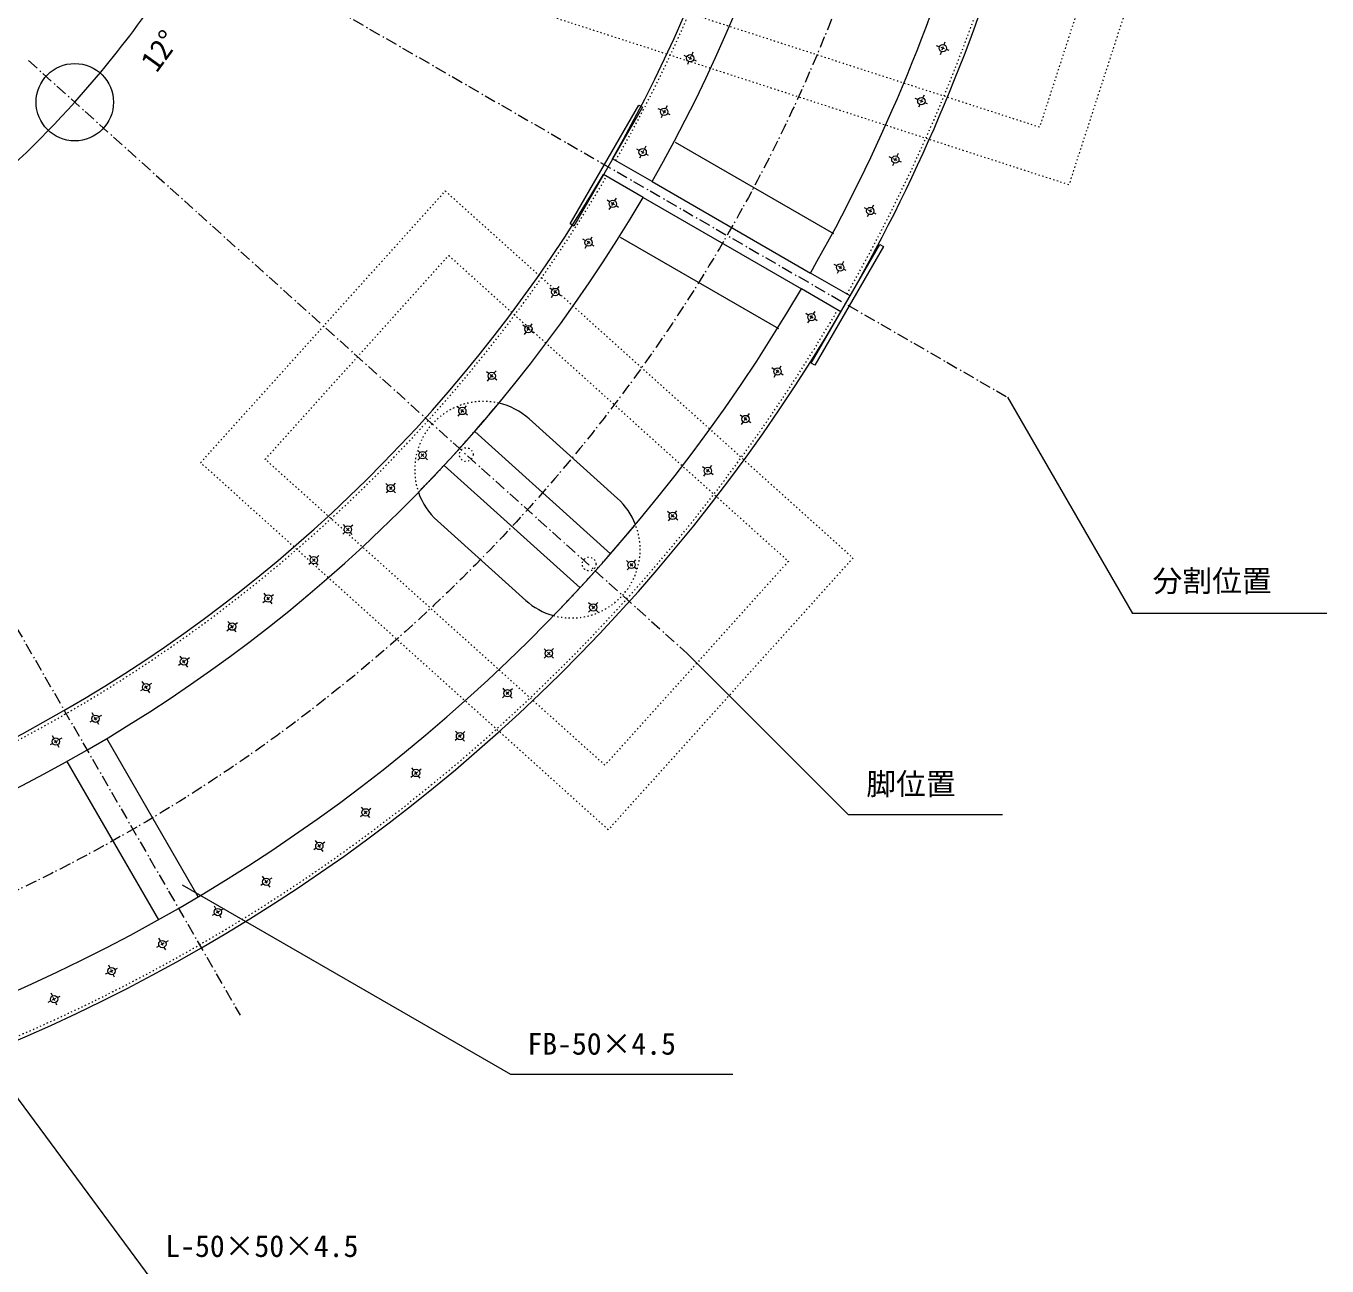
# Model space of a CAD drawing. Units: millimetres, scale not verified. Extents: x -3900 to 3900, y -2750 to 2750.
# Drawn here: x -678 to 745, y -1712 to -356 of the extents above; entities that cross this region are included whole.
import ezdxf
from ezdxf.enums import TextEntityAlignment as Align

# ---------------------------------------------------------------- set-up
doc = ezdxf.new("R2010")
doc.units = ezdxf.units.MM
doc.header["$LTSCALE"] = 20
doc.linetypes.add('USER5', pattern=[0.208282, 0.069427, -0.138855])
doc.linetypes.add('USER6', pattern=[1.041641, 0.625, -0.208282, 0.069427, -0.138931])
doc.layers.add('0-1_IMPORTED', color=30, linetype='Continuous', lineweight=18)
doc.styles.add('ＭＳ ゴシック', font='')
doc.styles.get('ＭＳ ゴシック').set_extended_font_data('MS Gothic')

msp = doc.modelspace()

# ---------------------------------------------------------------- linework, layer by layer
at = {"layer": '0-1_IMPORTED', "color": 1, "linetype": 'USER6'}
for p, q in [((-843.24, -46.65), (395.75, -761.98)), ((-674.94, -393.72), (45.22, -1042.15)), ((-928.04, -598.67), (-443.5, -1437.91))]:
    msp.add_line(p, q, dxfattribs=at)
at = {"layer": '0-1_IMPORTED'}
for p, q in [((320.9, -378.53), (318.07, -377.49)), ((322.4, -386.86), (323.44, -384.03)), ((326.8, -380.7), (323.04, -379.32)), ((324.23, -381.89), (325.61, -378.13)), ((326.4, -375.99), (327.44, -373.16)), ((331.77, -382.53), (328.94, -381.49)), ((44.78, -389.4), (42.02, -388.17)), ((46.95, -395.06), (45.72, -397.81)), ((50.52, -391.96), (46.87, -390.33)), ((49.51, -389.32), (47.88, -392.97)), ((51.66, -384.47), (50.44, -387.23)), ((55.36, -394.11), (52.61, -392.89)), ((297.57, -436.27), (294.81, -435.04)), ((303.31, -438.82), (299.66, -437.2)), ((302.3, -436.18), (300.67, -439.84)), ((304.45, -431.34), (303.23, -434.1)), ((308.15, -440.98), (305.4, -439.75)), ((16.37, -447.65), (13.7, -446.25)), ((18.16, -453.44), (16.75, -456.11)), ((21.93, -450.59), (18.39, -448.72)), ((21.09, -447.88), (19.23, -451.42)), ((23.57, -443.2), (22.16, -445.86)), ((26.62, -453.06), (23.95, -451.65)), ((299.74, -441.93), (298.51, -444.68)), ((32.06, -482.73), (205.28, -582.72)), ((-7.15, -491.89), (-9.82, -490.48)), ((-5.36, -497.68), (-6.77, -500.35)), ((-1.59, -494.82), (-5.13, -492.96)), ((-2.43, -492.12), (-4.3, -495.66)), ((0.05, -487.43), (-1.36, -490.1)), ((3.1, -497.3), (0.43, -495.89)), ((275.98, -495.29), (274.76, -498.04)), ((7.09, -526.04), (-36.24, -501.03)), ((269.1, -500.22), (266.34, -498.99)), ((271.27, -505.88), (270.04, -508.63)), ((274.84, -502.77), (271.19, -501.15)), ((273.83, -500.13), (272.2, -503.79)), ((279.68, -504.93), (276.93, -503.7)), ((-2.91, -543.36), (-46.23, -518.35)), ((7.06, -526.03), (180.28, -626.02)), ((-39.6, -548.08), (-42.15, -546.49)), ((-39.83, -556.55), (-38.23, -553.99)), ((-34.26, -551.42), (-37.66, -549.3)), ((-37.02, -552.05), (-34.9, -548.66)), ((-33.69, -546.72), (-32.09, -544.16)), ((-29.77, -554.23), (-32.33, -552.63)), ((-2.93, -543.34), (170.27, -643.35)), ((241.8, -556.19), (239.13, -554.78)), ((249, -551.73), (247.59, -554.4)), ((243.59, -561.98), (242.18, -564.65)), ((247.36, -559.12), (243.82, -557.26)), ((246.53, -556.42), (244.66, -559.96)), ((252.05, -561.6), (249.38, -560.19)), ((-66.09, -590.49), (-68.65, -588.89)), ((-66.33, -598.95), (-64.73, -596.39)), ((-60.76, -593.82), (-64.15, -591.7)), ((-63.52, -594.45), (-61.4, -591.06)), ((-60.18, -589.12), (-58.59, -586.57)), ((-56.26, -596.63), (-58.82, -595.03)), ((-27.93, -586.64), (145.27, -686.65)), ((223.58, -651.03), (180.27, -626.03)), ((208.94, -618), (206.27, -616.59)), ((210.73, -623.79), (209.32, -626.45)), ((214.5, -620.93), (210.96, -619.06)), ((213.66, -618.23), (211.8, -621.77)), ((216.14, -613.54), (214.73, -616.21)), ((219.19, -623.4), (216.52, -622)), ((-102.37, -644.28), (-104.81, -642.5)), ((-103.22, -652.7), (-101.44, -650.27)), ((-97.3, -647.99), (-100.53, -645.63)), ((-100.09, -648.43), (-97.73, -645.2)), ((-96.38, -643.35), (-94.6, -640.92)), ((-93.02, -651.12), (-95.45, -649.34)), ((213.58, -668.35), (170.27, -643.35)), ((183.62, -670.72), (185.22, -668.16)), ((-125.83, -683.88), (-124.05, -681.45)), ((177.72, -672.08), (175.16, -670.48)), ((177.48, -680.55), (179.08, -677.99)), ((183.05, -675.41), (179.66, -673.29)), ((180.29, -676.05), (182.41, -672.66)), ((187.54, -678.22), (184.99, -676.62)), ((-131.82, -684.81), (-134.26, -683.03)), ((-132.67, -693.24), (-130.89, -690.8)), ((-126.75, -688.52), (-129.98, -686.16)), ((-129.54, -688.96), (-127.18, -685.73)), ((-122.47, -691.65), (-124.9, -689.87)), ((-171.73, -735.89), (-174.04, -733.95)), ((-166.91, -739.93), (-169.97, -737.35)), ((-169.73, -740.17), (-167.16, -737.11)), ((-165.69, -735.36), (-163.75, -733.05)), ((140.62, -731.45), (138.07, -729.85)), ((140.39, -739.91), (141.99, -737.35)), ((145.95, -734.78), (142.56, -732.66)), ((143.2, -735.41), (145.32, -732.02)), ((146.53, -730.08), (148.13, -727.53)), ((150.45, -737.59), (147.89, -735.99)), ((-173.14, -744.23), (-171.2, -741.92)), ((-162.85, -743.33), (-165.16, -741.4)), ((-160.77, -768.36), (-160.77, -768.36)), ((-203.87, -774.19), (-206.18, -772.25)), ((-205.28, -782.54), (-203.34, -780.23)), ((-199.05, -778.23), (-202.11, -775.66)), ((-201.87, -778.47), (-199.3, -775.41)), ((-197.83, -773.66), (-195.89, -771.35)), ((-194.99, -781.64), (-197.3, -779.7)), ((105.7, -783.22), (103.26, -781.44)), ((111.69, -782.29), (113.47, -779.85)), ((104.85, -791.64), (106.63, -789.21)), ((110.77, -786.93), (107.54, -784.57)), ((107.98, -787.36), (110.34, -784.13)), ((115.05, -790.06), (112.62, -788.28)), ((-38.37, -933.24), (-187, -799.42)), ((-247.23, -822.35), (-249.41, -820.27)), ((-242.69, -826.71), (-245.58, -823.94)), ((-242.75, -823.88), (-245.52, -826.76)), ((-239.08, -820.05), (-241.17, -822.23)), ((-247.11, -828.41), (-249.19, -830.59)), ((-238.87, -830.38), (-241.05, -828.29)), ((-71.83, -970.4), (-220.46, -836.57)), ((64.55, -839.85), (62.12, -838.07)), ((70.54, -838.92), (72.32, -836.48)), ((63.7, -848.27), (65.48, -845.84)), ((69.63, -843.56), (66.4, -841.2)), ((66.83, -843.99), (69.19, -840.76)), ((73.91, -846.69), (71.47, -844.91)), ((-282.03, -858.39), (-284.21, -856.31)), ((-281.91, -864.45), (-284, -866.63)), ((-277.5, -862.75), (-280.38, -859.98)), ((-277.56, -859.92), (-280.33, -862.8)), ((-273.88, -856.09), (-275.97, -858.27)), ((-273.67, -866.42), (-275.85, -864.33)), ((26.21, -888.92), (23.9, -886.98)), ((24.8, -897.27), (26.74, -894.96)), ((31.03, -892.96), (27.97, -890.39)), ((28.21, -893.21), (30.78, -890.14)), ((32.25, -888.39), (34.19, -886.08)), ((35.09, -896.37), (32.78, -894.43)), ((-329.02, -909.52), (-331.27, -911.54)), ((-328.71, -903.47), (-330.73, -901.23)), ((-324.35, -905.31), (-327.33, -907.99)), ((-324.5, -908.14), (-327.18, -905.17)), ((-320.95, -912.08), (-322.97, -909.84)), ((-320.41, -901.77), (-322.66, -903.78)), ((-227.91, -897.15), (-131.3, -984.14)), ((-365.86, -936.93), (-367.88, -934.68)), ((-361.51, -938.77), (-364.48, -941.45)), ((-361.66, -941.6), (-364.34, -938.62)), ((-357.57, -935.22), (-359.81, -937.24)), ((-366.18, -942.98), (-368.42, -945)), ((-358.11, -945.54), (-360.13, -943.29)), ((-18.78, -942.54), (-21.09, -940.6)), ((-20.19, -950.89), (-18.25, -948.58)), ((-13.97, -946.58), (-17.03, -944.01)), ((-16.78, -946.83), (-14.21, -943.77)), ((-12.74, -942.02), (-10.8, -939.71)), ((-9.9, -949.99), (-12.21, -948.05)), ((-415.57, -978.63), (-417.42, -976.25)), ((-414.52, -983.25), (-411.36, -980.79)), ((-411.72, -983.6), (-414.17, -980.44)), ((-409.56, -979.39), (-407.17, -977.54)), ((-418.71, -986.5), (-416.33, -984.65)), ((-408.46, -987.79), (-410.31, -985.4)), ((-60.45, -988.82), (-62.62, -986.73)), ((-60.32, -994.88), (-62.41, -997.06)), ((-55.91, -993.18), (-58.8, -990.41)), ((-55.97, -990.35), (-58.74, -993.23)), ((-52.3, -986.52), (-54.39, -988.7)), ((-52.09, -996.85), (-54.26, -994.76)), ((-455.05, -1009.48), (-456.9, -1007.1)), ((-449.04, -1010.24), (-446.66, -1008.39)), ((-458.19, -1017.34), (-455.81, -1015.49)), ((-454, -1014.09), (-450.84, -1011.64)), ((-451.2, -1014.45), (-453.65, -1011.29)), ((-447.95, -1018.63), (-449.79, -1016.25)), ((-109.07, -1039.18), (-111.25, -1037.09)), ((-100.92, -1036.88), (-103.01, -1039.05)), ((-507.49, -1047.57), (-509.17, -1045.07)), ((-503.43, -1050.01), (-506.75, -1052.25)), ((-503.97, -1052.78), (-506.21, -1049.47)), ((-499.04, -1047.04), (-501.54, -1048.73)), ((-108.95, -1045.24), (-111.04, -1047.41)), ((-104.54, -1043.53), (-107.42, -1040.76)), ((-104.59, -1040.7), (-107.36, -1043.59)), ((-100.71, -1047.2), (-102.89, -1045.11)), ((-508.64, -1053.52), (-511.14, -1055.21)), ((-501, -1057.18), (-502.69, -1054.68)), ((-548.94, -1075.53), (-550.62, -1073.03)), ((-544.88, -1077.97), (-548.2, -1080.21)), ((-545.42, -1080.74), (-547.66, -1077.43)), ((-540.49, -1075), (-542.99, -1076.69)), ((-153.99, -1082.56), (-156.01, -1080.32)), ((-145.7, -1080.86), (-147.94, -1082.88)), ((-550.09, -1081.48), (-552.59, -1083.17)), ((-542.46, -1085.14), (-544.14, -1082.64)), ((-154.31, -1088.61), (-156.55, -1090.63)), ((-149.64, -1084.41), (-152.61, -1087.08)), ((-149.79, -1087.23), (-152.46, -1084.26)), ((-146.24, -1091.17), (-148.26, -1088.93)), ((-603.9, -1109.88), (-605.41, -1107.27)), ((-605.45, -1115.74), (-608.06, -1117.26)), ((-600.01, -1112.58), (-603.47, -1114.59)), ((-600.74, -1115.31), (-602.75, -1111.86)), ((-598.07, -1119.9), (-599.59, -1117.29)), ((-595.43, -1109.92), (-598.04, -1111.43)), ((-647.29, -1134.93), (-648.8, -1132.33)), ((-643.4, -1137.63), (-646.86, -1139.64)), ((-644.13, -1140.37), (-646.14, -1136.91)), ((-638.82, -1134.97), (-641.43, -1136.48)), ((-489.35, -1308.5), (-589.35, -1135.29)), ((-206.33, -1135.45), (-208.57, -1137.47)), ((-206.01, -1129.4), (-208.03, -1127.16)), ((-201.66, -1131.25), (-204.63, -1133.92)), ((-201.81, -1134.07), (-204.48, -1131.1)), ((-198.26, -1138.01), (-200.28, -1135.77)), ((-197.72, -1127.7), (-199.96, -1129.72)), ((-648.84, -1140.79), (-651.44, -1142.31)), ((-641.46, -1144.95), (-642.98, -1142.34)), ((-532.65, -1333.5), (-632.65, -1160.29)), ((-256.99, -1177.4), (-254.61, -1175.56)), ((-253.85, -1169.54), (-255.7, -1167.16)), ((-252.8, -1174.15), (-249.65, -1171.7)), ((-250, -1174.51), (-252.45, -1171.35)), ((-246.75, -1178.69), (-248.6, -1176.31)), ((-247.84, -1170.3), (-245.46, -1168.45)), ((-312.15, -1220.5), (-309.77, -1218.65)), ((-309.01, -1212.64), (-310.86, -1210.26)), ((-307.97, -1217.25), (-304.81, -1214.8)), ((-305.16, -1217.6), (-307.61, -1214.44)), ((-301.91, -1221.79), (-303.76, -1219.41)), ((-303, -1213.4), (-300.62, -1211.55)), ((-359.39, -1249.24), (-361.08, -1246.74)), ((-355.34, -1251.67), (-358.66, -1253.91)), ((-355.88, -1254.45), (-358.12, -1251.13)), ((-350.94, -1248.71), (-353.44, -1250.4)), ((-360.55, -1255.19), (-363.05, -1256.88)), ((-352.91, -1258.85), (-354.6, -1256.35)), ((-418.58, -1294.33), (-421.08, -1296.02)), ((-417.43, -1288.38), (-419.11, -1285.88)), ((-413.37, -1290.82), (-416.69, -1293.06)), ((-413.91, -1293.59), (-416.15, -1290.28)), ((-408.98, -1287.85), (-411.48, -1289.54)), ((-410.95, -1297.99), (-412.63, -1295.49)), ((-470.24, -1321.39), (-471.75, -1318.78)), ((-461.77, -1321.42), (-464.38, -1322.94)), ((-471.79, -1327.25), (-474.39, -1328.76)), ((-466.35, -1324.09), (-469.81, -1326.1)), ((-467.08, -1326.82), (-469.09, -1323.36)), ((-464.41, -1331.4), (-465.93, -1328.8)), ((-532.41, -1362.25), (-535.01, -1363.76)), ((-530.86, -1356.39), (-532.37, -1353.78)), ((-526.97, -1359.09), (-530.43, -1361.1)), ((-527.7, -1361.82), (-529.71, -1358.36)), ((-525.03, -1366.4), (-526.55, -1363.8)), ((-522.39, -1356.42), (-525, -1357.94)), ((-590.8, -1392.79), (-588.09, -1391.48)), ((-586.1, -1385.75), (-587.41, -1383.04)), ((-586.03, -1390.48), (-582.43, -1388.74)), ((-583.36, -1391.41), (-585.1, -1387.81)), ((-581.05, -1396.18), (-582.36, -1393.47)), ((-580.37, -1387.74), (-577.66, -1386.43)), ((-653.72, -1423.48), (-651, -1422.16)), ((-649.01, -1416.44), (-650.33, -1413.72)), ((-648.94, -1421.17), (-645.34, -1419.43)), ((-646.27, -1422.1), (-648.02, -1418.5)), ((-643.29, -1418.43), (-640.57, -1417.12)), ((-643.96, -1426.87), (-645.28, -1424.16))]:
    msp.add_line(p, q, dxfattribs=at)
at = {"layer": '0-1_IMPORTED', "color": 1}
for p, q in [((395.75, -761.98), (532.39, -998.66)), ((745.14, -998.66), (532.39, -998.66)), ((45.22, -1042.15), (221.46, -1218.39)), ((221.46, -1218.39), (390.14, -1218.39)), ((-506.86, -1295.21), (-147.85, -1502.49)), ((-723.16, -1480.32), (-541.31, -1726.31)), ((-147.85, -1502.49), (95.14, -1502.49))]:
    msp.add_line(p, q, dxfattribs=at)
at = {"layer": '0-1_IMPORTED', "linetype": 'USER5'}
for p, q in [((-25.38, -978.59), (-25.38, -978.59)), ((-100.79, -1000.77), (-100.79, -1000.77))]:
    msp.add_line(p, q, dxfattribs=at)
for points in [[(-107.8, -344.16), (15.8, 36.26), (586.44, -149.15), (462.83, -529.57)], [(-44.8, -312.06), (47.9, -26.74), (523.43, -181.25), (430.73, -466.57)], [(-486.86, -833.54), (-219.2, -536.28), (226.68, -937.76), (-40.97, -1235.02)], [(-416.24, -829.84), (-215.5, -606.9), (156.07, -941.46), (-44.67, -1164.41)]]:
    msp.add_lwpolyline(points, close=True, dxfattribs=at)
at = {"layer": '0-1_IMPORTED'}
for points in [[(-82.59, -572.41), (-7.59, -442.51), (-3.69, -444.76), (-78.69, -574.66)], [(181.08, -724.64), (256.08, -594.74), (259.98, -596.99), (184.98, -726.89)]]:
    msp.add_lwpolyline(points, close=True, dxfattribs=at)
msp.add_lwpolyline([(-30.93, -872.66), (-127.54, -785.68), (-127.54, -785.68)], dxfattribs=at)
at = {"layer": '0-1_IMPORTED', "color": 1, "linetype": 'USER6'}
msp.add_circle((-1448.5, 302.8), 1775, dxfattribs=at)
at = {"layer": '0-1_IMPORTED'}
for centre in [(324.92, -380.01), (48.69, -391.14), (301.48, -438.01), (20.16, -449.65), (-3.36, -493.89), (273.01, -501.96), (-35.96, -550.36), (245.59, -558.19), (-62.46, -592.76), (212.73, -620), (-98.91, -646.81), (181.35, -674.35), (-128.36, -687.34), (-168.44, -738.64), (144.26, -733.72), (-200.58, -776.94), (109.16, -785.75), (-244.14, -825.32), (68.01, -842.38), (-278.94, -861.36), (29.5, -891.67), (-325.84, -906.65), (-363, -940.11), (-15.5, -945.3), (-412.94, -982.02), (-57.35, -991.79), (-452.42, -1012.87), (-105.98, -1042.14), (-505.09, -1051.13), (-546.54, -1079.09), (-151.12, -1085.75), (-601.74, -1113.59), (-645.13, -1138.64), (-203.14, -1132.59), (-251.23, -1172.93), (-306.39, -1216.02), (-357, -1252.79), (-415.03, -1291.94), (-468.08, -1325.09), (-528.7, -1360.09), (-584.23, -1389.61), (-647.14, -1420.3)]:
    msp.add_circle(centre, 4, dxfattribs=at)
at = {"layer": '0-1_IMPORTED', "color": 1}
msp.add_circle((-624.49, -439.15), 42.34, dxfattribs=at)
at = {"layer": '0-1_IMPORTED', "linetype": 'USER5'}
for centre in [(-196.3, -824.69), (-61.87, -944.39)]:
    msp.add_circle(centre, 7.5, dxfattribs=at)
for centre, radius, start, end in [((-1448.5, 302.8), 1921, 330.29766, 29.70238), ((-1448.5, 302.8), 1629, 330.35261, 29.67354), ((-1448.5, 302.8), 1629, 270.3265, 329.64743), ((-1448.5, 302.8), 1921, 270.29767, 329.70238), ((-1448.5, 302.8), 1675, 315.75421, 320.24584), ((-177.72, -841.41), 75, 76.93447, 138.00007), ((-177.72, -841.41), 75, 137.99996, 199.0656), ((-1448.5, 302.8), 1875, 315.95377, 320.04628), ((-81.11, -928.4), 75, 318.00002, 21.20929), ((-81.11, -928.4), 75, 254.79089, 317.99997)]:
    msp.add_arc(centre, radius, start, end, dxfattribs=at)
at = {"layer": '0-1_IMPORTED'}
for centre, radius, start, end in [((-1448.5, 302.8), 1625, 330.35261, 358.08862), ((-1448.5, 302.8), 1675, 330.3419, 358.08599), ((-1448.5, 302.8), 1875, 330.30578, 358.07686), ((-1448.5, 302.8), 1925, 330.29766, 358.07487), ((-1448.5, 302.8), 1625, 270.32775, 329.64743), ((-1448.5, 302.8), 1675, 270.32109, 329.65814), ((-1448.5, 302.8), 1875, 270.30202, 329.69426), ((-1448.5, 302.8), 1925, 270.29766, 329.70238), ((-1448.5, 302.8), 1675, 315.75421, 320.24584), ((-177.72, -841.41), 75, 48.00002, 76.93451), ((-177.72, -841.41), 75, 199.06524, 228.00007), ((-81.11, -928.4), 75, 21.20928, 48.00012), ((-1448.5, 302.8), 1875, 315.95377, 320.04628), ((-81.11, -928.4), 75, 228.00013, 254.79095)]:
    msp.add_arc(centre, radius, start, end, dxfattribs=at)
at = {"layer": '0-1_IMPORTED', "color": 1}
for start, end in [(318.00002, 330.00002), (300.00002, 318.00002)]:
    msp.add_arc((-1448.5, 302.8), 1108.82, start, end, dxfattribs=at)

# ---------------------------------------------------------------- texts
at = {"layer": '0-1_IMPORTED', "color": 7, "style": 'ＭＳ ゴシック'}
msp.add_text('12°', height=23.88, rotation=53.999, dxfattribs=at).set_placement((-529.13, -412.11), align=Align.BOTTOM_LEFT)
for s, p in [('分割位置', (554.34, -981.95)), ('脚位置', (241.26, -1204.03)), ('FB-50×4.5', (-129.41, -1488.25)), ('L-50×50×4.5', (-525.46, -1709.54))]:
    msp.add_text(s, height=23.88, dxfattribs=at).set_placement(p, align=Align.BOTTOM_LEFT)

doc.saveas('drawing.dxf')
